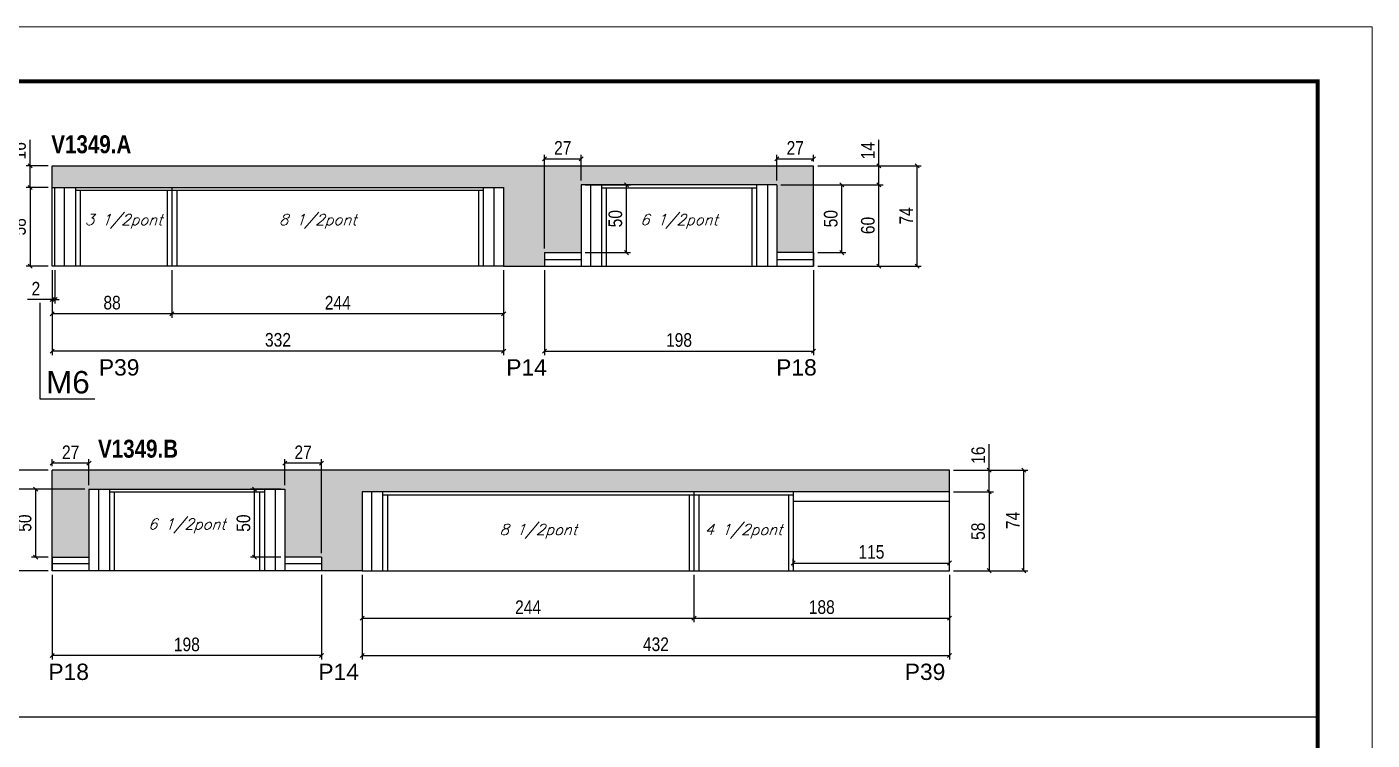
# Model space of a CAD drawing. Extents: x 3309 to 10384, y -2522 to 14608.
# Drawn here: x 5390 to 6379, y 3746 to 4271 of the extents above; entities that cross this region are included whole.
import ezdxf

# ---------------------------------------------------------------- set-up
doc = ezdxf.new("R2010")
doc.units = 0
doc.linetypes.add('DASHED', pattern=[0.75, 0.5, -0.25])
for name, color, linetype in [('5', 5, 'Continuous'), ('COTA', 241, 'Continuous'), ('NOMENCLATURA', 7, 'Continuous'), ('Painéis', 200, 'Continuous'), ('SARR_2.2x10', 60, 'Continuous'), ('SARR_2.2x7', 40, 'Continuous'), ('SARR_3.5x7', 81, 'Continuous'), ('texto', 7, 'Continuous')]:
    doc.layers.add(name, color=color, linetype=linetype)
doc.layers.add('Folhas', color=255, linetype='Continuous', lineweight=9)
doc.layers.add('SARRAFO DE PRESSAO', color=251, linetype='DASHED', lineweight=9)
doc.styles.add('COTA TECNICA', font='techl___.ttf', dxfattribs={"height": 10})
doc.styles.add('Romans', font='romans.shx')
doc.styles.get("Standard").update_dxf_attribs({"font": 'arial.ttf'})
doc.styles.add('TECNICA', font='techb___.ttf', dxfattribs={"height": 10})
doc.dimstyles.new('PAINEL', dxfattribs={"dimtxt": 10, "dimasz": 3, "dimexe": 3, "dimexo": 3, "dimgap": 3, "dimtad": 1, "dimdec": 1, "dimzin": 12, "dimdsep": 46, "dimtxsty": 'COTA TECNICA', "dimblk1": 'OBLIQUE', "dimblk2": 'OBLIQUE', "dimsah": 1, "dimcen": 0.9, "dimclrd": 4, "dimclre": 4, "dimclrt": 240, "dimadec": 1, "dimazin": 3, "dimtfac": 1, "dimtdec": 1, "dimtmove": 0, "dimatfit": 3, "dimfxl": 1, "dimtolj": 1, "dimtzin": 12, "dimarcsym": 0})

# ---------------------------------------------------------------- blocks, each defined once
blk = doc.blocks.new('9999999999')
at = {"layer": 'Folhas'}
blk.add_lwpolyline([(98138.98, 34190.21), (99623.98, 34190.21), (99623.98, 35240.21), (98138.98, 35240.21)], close=True, dxfattribs=at)
at = {"layer": 'Folhas', "color": 30, "const_width": 3}
blk.add_lwpolyline([(98213.98, 34230.21), (99583.98, 34230.21), (99583.98, 35200.21), (98213.98, 35200.21)], close=True, dxfattribs=at)
blk = doc.blocks.new('_Oblique')
at = {"color": 0, "linetype": 'ByBlock', "lineweight": -2}
blk.add_line((-0.5, -0.5), (0.5, 0.5), dxfattribs=at)
blk = doc.blocks.new('*D1191')
at = {"layer": 'COTA', "color": 4, "lineweight": -2, "transparency": 16777216}
for p, q in [((5408.58, 4091.5), (5408.58, 4029.06)), ((5740.58, 4091.5), (5740.58, 4029.06)), ((5740.58, 4032.06), (5408.58, 4032.06))]:
    blk.add_line(p, q, dxfattribs=at)
at = {"layer": 'Defpoints', "color": 0, "transparency": 16777216}
for p in [(5408.58, 4094.5), (5740.58, 4094.5), (5408.58, 4032.06)]:
    blk.add_point(p, dxfattribs=at)
at = {"layer": 'COTA', "color": 4, "lineweight": -2, "transparency": 16777216, "xscale": 3, "yscale": 3, "zscale": 3, "rotation": 180}
blk.add_blockref('_Oblique', (5408.58, 4032.06), dxfattribs=at)
at = {"layer": 'COTA', "color": 4, "lineweight": -2, "transparency": 16777216, "xscale": 3, "yscale": 3, "zscale": 3}
blk.add_blockref('_Oblique', (5740.58, 4032.06), dxfattribs=at)
at = {"layer": 'COTA', "color": 240, "transparency": 16777216, "insert": (5574.58, 4040.28), "char_height": 10, "attachment_point": 5, "style": 'COTA TECNICA'}
blk.add_mtext('\\A1;332', dxfattribs=at)
blk = doc.blocks.new('*D1192')
at = {"layer": 'COTA', "color": 4, "lineweight": -2, "transparency": 16777216}
for p, q in [((5408.58, 4091.5), (5408.58, 4066.99)), ((5410.58, 4091.5), (5410.58, 4066.99)), ((5408.58, 4069.99), (5390.47, 4069.99)), ((5410.58, 4069.99), (5408.58, 4069.99)), ((5410.58, 4069.99), (5413.58, 4069.99))]:
    blk.add_line(p, q, dxfattribs=at)
at = {"layer": 'Defpoints', "color": 0, "transparency": 16777216}
for p in [(5408.58, 4094.5), (5410.58, 4094.5), (5408.58, 4069.99)]:
    blk.add_point(p, dxfattribs=at)
at = {"layer": 'COTA', "color": 4, "lineweight": -2, "transparency": 16777216, "xscale": 3, "yscale": 3, "zscale": 3}
blk.add_blockref('_Oblique', (5408.58, 4069.99), dxfattribs=at)
at = {"layer": 'COTA', "color": 4, "lineweight": -2, "transparency": 16777216, "xscale": 3, "yscale": 3, "zscale": 3, "rotation": 180}
blk.add_blockref('_Oblique', (5410.58, 4069.99), dxfattribs=at)
at = {"layer": 'COTA', "color": 240, "transparency": 16777216, "insert": (5396.53, 4077.99), "char_height": 10, "attachment_point": 5, "style": 'COTA TECNICA'}
blk.add_mtext('\\A1;2', dxfattribs=at)
blk = doc.blocks.new('*D1193')
at = {"layer": 'COTA', "color": 4, "lineweight": -2, "transparency": 16777216}
for p, q in [((5496.58, 4091.5), (5496.58, 4056.54)), ((5740.58, 4091.5), (5740.58, 4056.54)), ((5740.58, 4059.54), (5496.58, 4059.54))]:
    blk.add_line(p, q, dxfattribs=at)
at = {"layer": 'Defpoints', "color": 0, "transparency": 16777216}
for p in [(5496.58, 4094.5), (5740.58, 4094.5), (5496.58, 4059.54)]:
    blk.add_point(p, dxfattribs=at)
at = {"layer": 'COTA', "color": 4, "lineweight": -2, "transparency": 16777216, "xscale": 3, "yscale": 3, "zscale": 3, "rotation": 180}
blk.add_blockref('_Oblique', (5496.58, 4059.54), dxfattribs=at)
at = {"layer": 'COTA', "color": 4, "lineweight": -2, "transparency": 16777216, "xscale": 3, "yscale": 3, "zscale": 3}
blk.add_blockref('_Oblique', (5740.58, 4059.54), dxfattribs=at)
at = {"layer": 'COTA', "color": 240, "transparency": 16777216, "insert": (5618.58, 4067.61), "char_height": 10, "attachment_point": 5, "style": 'COTA TECNICA'}
blk.add_mtext('\\A1;244', dxfattribs=at)
blk = doc.blocks.new('*D1194')
at = {"layer": 'COTA', "color": 4, "lineweight": -2, "transparency": 16777216}
for p, q in [((5408.58, 4091.5), (5408.58, 4056.54)), ((5496.58, 4091.5), (5496.58, 4056.54)), ((5496.58, 4059.54), (5408.58, 4059.54))]:
    blk.add_line(p, q, dxfattribs=at)
at = {"layer": 'Defpoints', "color": 0, "transparency": 16777216}
for p in [(5408.58, 4094.5), (5496.58, 4094.5), (5408.58, 4059.54)]:
    blk.add_point(p, dxfattribs=at)
at = {"layer": 'COTA', "color": 4, "lineweight": -2, "transparency": 16777216, "xscale": 3, "yscale": 3, "zscale": 3, "rotation": 180}
blk.add_blockref('_Oblique', (5408.58, 4059.54), dxfattribs=at)
at = {"layer": 'COTA', "color": 4, "lineweight": -2, "transparency": 16777216, "xscale": 3, "yscale": 3, "zscale": 3}
blk.add_blockref('_Oblique', (5496.58, 4059.54), dxfattribs=at)
at = {"layer": 'COTA', "color": 240, "transparency": 16777216, "insert": (5452.58, 4067.64), "char_height": 10, "attachment_point": 5, "style": 'COTA TECNICA'}
blk.add_mtext('\\A1;88', dxfattribs=at)
blk = doc.blocks.new('*D1195')
at = {"layer": 'COTA', "color": 4, "lineweight": -2, "transparency": 16777216}
for p, q in [((5770.58, 4091.5), (5770.58, 4029.06)), ((5968.58, 4091.5), (5968.58, 4029.06)), ((5770.58, 4032.06), (5968.58, 4032.06))]:
    blk.add_line(p, q, dxfattribs=at)
at = {"layer": 'Defpoints', "color": 0, "transparency": 16777216}
for p in [(5770.58, 4094.5), (5968.58, 4094.5), (5968.58, 4032.06)]:
    blk.add_point(p, dxfattribs=at)
at = {"layer": 'COTA', "color": 4, "lineweight": -2, "transparency": 16777216, "xscale": 3, "yscale": 3, "zscale": 3, "rotation": 180}
blk.add_blockref('_Oblique', (5770.58, 4032.06), dxfattribs=at)
at = {"layer": 'COTA', "color": 4, "lineweight": -2, "transparency": 16777216, "xscale": 3, "yscale": 3, "zscale": 3}
blk.add_blockref('_Oblique', (5968.58, 4032.06), dxfattribs=at)
at = {"layer": 'COTA', "color": 240, "transparency": 16777216, "insert": (5869.58, 4040.16), "char_height": 10, "attachment_point": 5, "style": 'COTA TECNICA'}
blk.add_mtext('\\A1;198', dxfattribs=at)
blk = doc.blocks.new('*D1196')
at = {"layer": 'COTA', "color": 4, "lineweight": -2, "transparency": 16777216}
for p, q in [((5405.58, 4152.5), (5389.26, 4152.5)), ((5392.26, 4152.5), (5392.26, 4094.5)), ((5405.58, 4094.5), (5389.26, 4094.5))]:
    blk.add_line(p, q, dxfattribs=at)
at = {"layer": 'Defpoints', "color": 0, "transparency": 16777216}
for p in [(5408.58, 4152.5, 0), (5392.26, 4094.5), (5408.58, 4094.5, 0)]:
    blk.add_point(p, dxfattribs=at)
at = {"layer": 'COTA', "color": 4, "lineweight": -2, "transparency": 16777216, "xscale": 3, "yscale": 3, "zscale": 3}
for p, rotation in [((5392.26, 4152.5), 90), ((5392.26, 4094.5), 270)]:
    blk.add_blockref('_Oblique', p, dxfattribs=dict(at, rotation=rotation))
at = {"layer": 'COTA', "color": 240, "transparency": 16777216, "insert": (5384.13, 4123.5), "char_height": 10, "attachment_point": 5, "rotation": 90, "style": 'COTA TECNICA'}
blk.add_mtext('\\A1;58', dxfattribs=at)
blk = doc.blocks.new('*D1197')
at = {"layer": 'COTA', "color": 4, "lineweight": -2, "transparency": 16777216}
for p, q in [((5392.26, 4168.5), (5392.26, 4187.51)), ((5405.58, 4168.5), (5389.26, 4168.5)), ((5392.26, 4152.5), (5392.26, 4168.5)), ((5405.58, 4152.5), (5389.26, 4152.5))]:
    blk.add_line(p, q, dxfattribs=at)
at = {"layer": 'Defpoints', "color": 0, "transparency": 16777216}
for p in [(5392.26, 4168.5), (5408.58, 4168.5, 0), (5408.58, 4152.5, 0)]:
    blk.add_point(p, dxfattribs=at)
at = {"layer": 'COTA', "color": 4, "lineweight": -2, "transparency": 16777216, "xscale": 3, "yscale": 3, "zscale": 3}
for p, rotation in [((5392.26, 4168.5), 90), ((5392.26, 4152.5), 270)]:
    blk.add_blockref('_Oblique', p, dxfattribs=dict(at, rotation=rotation))
at = {"layer": 'COTA', "color": 240, "transparency": 16777216, "insert": (5384.16, 4179.5), "char_height": 10, "attachment_point": 5, "rotation": 90, "style": 'COTA TECNICA'}
blk.add_mtext('\\A1;16', dxfattribs=at)
blk = doc.blocks.new('*D1198')
at = {"layer": 'COTA', "color": 4, "lineweight": -2, "transparency": 16777216}
for p, q in [((5770.58, 4107.5), (5770.58, 4176.56)), ((5797.58, 4157.5), (5797.58, 4176.56)), ((5770.58, 4173.56), (5797.58, 4173.56))]:
    blk.add_line(p, q, dxfattribs=at)
at = {"layer": 'Defpoints', "color": 0, "transparency": 16777216}
for p in [(5797.58, 4173.56), (5797.58, 4154.5, 0), (5770.58, 4104.5, 0)]:
    blk.add_point(p, dxfattribs=at)
at = {"layer": 'COTA', "color": 4, "lineweight": -2, "transparency": 16777216, "xscale": 3, "yscale": 3, "zscale": 3, "rotation": 180}
blk.add_blockref('_Oblique', (5770.58, 4173.56), dxfattribs=at)
at = {"layer": 'COTA', "color": 4, "lineweight": -2, "transparency": 16777216, "xscale": 3, "yscale": 3, "zscale": 3}
blk.add_blockref('_Oblique', (5797.58, 4173.56), dxfattribs=at)
at = {"layer": 'COTA', "color": 240, "transparency": 16777216, "insert": (5784.08, 4181.64), "char_height": 10, "attachment_point": 5, "style": 'COTA TECNICA'}
blk.add_mtext('\\A1;27', dxfattribs=at)
blk = doc.blocks.new('*D1199')
at = {"layer": 'COTA', "color": 4, "lineweight": -2, "transparency": 16777216}
for p, q in [((5941.58, 4157.5), (5941.58, 4176.56)), ((5968.58, 4171.5), (5968.58, 4176.56)), ((5941.58, 4173.56), (5968.58, 4173.56))]:
    blk.add_line(p, q, dxfattribs=at)
at = {"layer": 'Defpoints', "color": 0, "transparency": 16777216}
for p in [(5968.58, 4173.56), (5968.58, 4168.5, 0), (5941.58, 4154.5, 0)]:
    blk.add_point(p, dxfattribs=at)
at = {"layer": 'COTA', "color": 4, "lineweight": -2, "transparency": 16777216, "xscale": 3, "yscale": 3, "zscale": 3, "rotation": 180}
blk.add_blockref('_Oblique', (5941.58, 4173.56), dxfattribs=at)
at = {"layer": 'COTA', "color": 4, "lineweight": -2, "transparency": 16777216, "xscale": 3, "yscale": 3, "zscale": 3}
blk.add_blockref('_Oblique', (5968.58, 4173.56), dxfattribs=at)
at = {"layer": 'COTA', "color": 240, "transparency": 16777216, "insert": (5955.08, 4181.64), "char_height": 10, "attachment_point": 5, "style": 'COTA TECNICA'}
blk.add_mtext('\\A1;27', dxfattribs=at)
blk = doc.blocks.new('*D1200')
at = {"layer": 'COTA', "color": 4, "lineweight": -2, "transparency": 16777216}
for p, q in [((5800.58, 4154.5), (5833.89, 4154.5)), ((5830.89, 4104.5), (5830.89, 4154.5)), ((5800.58, 4104.5), (5833.89, 4104.5))]:
    blk.add_line(p, q, dxfattribs=at)
at = {"layer": 'Defpoints', "color": 0, "transparency": 16777216}
for p in [(5797.58, 4154.5, 0), (5830.89, 4154.5), (5797.58, 4104.5, 0)]:
    blk.add_point(p, dxfattribs=at)
at = {"layer": 'COTA', "color": 4, "lineweight": -2, "transparency": 16777216, "xscale": 3, "yscale": 3, "zscale": 3}
for p, rotation in [((5830.89, 4154.5), 90), ((5830.89, 4104.5), 270)]:
    blk.add_blockref('_Oblique', p, dxfattribs=dict(at, rotation=rotation))
at = {"layer": 'COTA', "color": 240, "transparency": 16777216, "insert": (5822.78, 4129.5), "char_height": 10, "attachment_point": 5, "rotation": 90, "style": 'COTA TECNICA'}
blk.add_mtext('\\A1;50', dxfattribs=at)
blk = doc.blocks.new('*D1201')
at = {"layer": 'COTA', "color": 4, "lineweight": -2, "transparency": 16777216}
for p, q in [((5944.58, 4154.5), (5992.34, 4154.5)), ((5989.34, 4104.5), (5989.34, 4154.5)), ((5971.58, 4104.5), (5992.34, 4104.5))]:
    blk.add_line(p, q, dxfattribs=at)
at = {"layer": 'Defpoints', "color": 0, "transparency": 16777216}
for p in [(5941.58, 4154.5, 0), (5989.34, 4154.5), (5968.58, 4104.5, 0)]:
    blk.add_point(p, dxfattribs=at)
at = {"layer": 'COTA', "color": 4, "lineweight": -2, "transparency": 16777216, "xscale": 3, "yscale": 3, "zscale": 3}
for p, rotation in [((5989.34, 4154.5), 90), ((5989.34, 4104.5), 270)]:
    blk.add_blockref('_Oblique', p, dxfattribs=dict(at, rotation=rotation))
at = {"layer": 'COTA', "color": 240, "transparency": 16777216, "insert": (5981.23, 4129.5), "char_height": 10, "attachment_point": 5, "rotation": 90, "style": 'COTA TECNICA'}
blk.add_mtext('\\A1;50', dxfattribs=at)
blk = doc.blocks.new('*D1202')
at = {"layer": 'COTA', "color": 4, "lineweight": -2, "transparency": 16777216}
for p, q in [((5944.58, 4154.5), (6019.62, 4154.5)), ((6016.62, 4094.5), (6016.62, 4154.5)), ((5971.58, 4094.5), (6019.62, 4094.5))]:
    blk.add_line(p, q, dxfattribs=at)
at = {"layer": 'Defpoints', "color": 0, "transparency": 16777216}
for p in [(5941.58, 4154.5, 0), (6016.62, 4154.5), (5968.58, 4094.5, 0)]:
    blk.add_point(p, dxfattribs=at)
at = {"layer": 'COTA', "color": 4, "lineweight": -2, "transparency": 16777216, "xscale": 3, "yscale": 3, "zscale": 3}
for p, rotation in [((6016.62, 4154.5), 90), ((6016.62, 4094.5), 270)]:
    blk.add_blockref('_Oblique', p, dxfattribs=dict(at, rotation=rotation))
at = {"layer": 'COTA', "color": 240, "transparency": 16777216, "insert": (6008.52, 4124.5), "char_height": 10, "attachment_point": 5, "rotation": 90, "style": 'COTA TECNICA'}
blk.add_mtext('\\A1;60', dxfattribs=at)
blk = doc.blocks.new('*D1203')
at = {"layer": 'COTA', "color": 4, "lineweight": -2, "transparency": 16777216}
for p, q in [((6016.62, 4168.5), (6016.62, 4187.61)), ((5971.58, 4168.5), (6019.62, 4168.5)), ((6016.62, 4154.5), (6016.62, 4168.5)), ((5944.58, 4154.5), (6019.62, 4154.5))]:
    blk.add_line(p, q, dxfattribs=at)
at = {"layer": 'Defpoints', "color": 0, "transparency": 16777216}
for p in [(5968.58, 4168.5, 0), (6016.62, 4168.5), (5941.58, 4154.5, 0)]:
    blk.add_point(p, dxfattribs=at)
at = {"layer": 'COTA', "color": 4, "lineweight": -2, "transparency": 16777216, "xscale": 3, "yscale": 3, "zscale": 3}
for p, rotation in [((6016.62, 4168.5), 90), ((6016.62, 4154.5), 270)]:
    blk.add_blockref('_Oblique', p, dxfattribs=dict(at, rotation=rotation))
at = {"layer": 'COTA', "color": 240, "transparency": 16777216, "insert": (6008.55, 4179.55), "char_height": 10, "attachment_point": 5, "rotation": 90, "style": 'COTA TECNICA'}
blk.add_mtext('\\A1;14', dxfattribs=at)
blk = doc.blocks.new('*D1204')
at = {"layer": 'COTA', "color": 4, "lineweight": -2, "transparency": 16777216}
for p, q in [((5971.58, 4168.5), (6047.72, 4168.5)), ((6044.72, 4094.5), (6044.72, 4168.5)), ((5971.58, 4094.5), (6047.72, 4094.5))]:
    blk.add_line(p, q, dxfattribs=at)
at = {"layer": 'Defpoints', "color": 0, "transparency": 16777216}
for p in [(5968.58, 4168.5, 0), (6044.72, 4168.5), (5968.58, 4094.5, 0)]:
    blk.add_point(p, dxfattribs=at)
at = {"layer": 'COTA', "color": 4, "lineweight": -2, "transparency": 16777216, "xscale": 3, "yscale": 3, "zscale": 3}
for p, rotation in [((6044.72, 4168.5), 90), ((6044.72, 4094.5), 270)]:
    blk.add_blockref('_Oblique', p, dxfattribs=dict(at, rotation=rotation))
at = {"layer": 'COTA', "color": 240, "transparency": 16777216, "insert": (6036.65, 4131.5), "char_height": 10, "attachment_point": 5, "rotation": 90, "style": 'COTA TECNICA'}
blk.add_mtext('\\A1;74', dxfattribs=at)
blk = doc.blocks.new('*D1207')
at = {"layer": 'COTA', "color": 4, "lineweight": -2, "transparency": 16777216}
for p, q in [((5636.58, 3867.4), (5636.58, 3804.97)), ((6068.58, 3867.4), (6068.58, 3804.97)), ((5636.58, 3807.97), (6068.58, 3807.97))]:
    blk.add_line(p, q, dxfattribs=at)
at = {"layer": 'Defpoints', "color": 0, "transparency": 16777216}
for p in [(5636.58, 3870.4), (6068.58, 3870.4), (6068.58, 3807.97)]:
    blk.add_point(p, dxfattribs=at)
at = {"layer": 'COTA', "color": 4, "lineweight": -2, "transparency": 16777216, "xscale": 3, "yscale": 3, "zscale": 3, "rotation": 180}
blk.add_blockref('_Oblique', (5636.58, 3807.97), dxfattribs=at)
at = {"layer": 'COTA', "color": 4, "lineweight": -2, "transparency": 16777216, "xscale": 3, "yscale": 3, "zscale": 3}
blk.add_blockref('_Oblique', (6068.58, 3807.97), dxfattribs=at)
at = {"layer": 'COTA', "color": 240, "transparency": 16777216, "insert": (5852.58, 3816.19), "char_height": 10, "attachment_point": 5, "style": 'COTA TECNICA'}
blk.add_mtext('\\A1;432', dxfattribs=at)
blk = doc.blocks.new('*D1208')
at = {"layer": 'COTA', "color": 4, "lineweight": -2, "transparency": 16777216}
for p, q in [((5636.58, 3867.4), (5636.58, 3832.45)), ((5880.58, 3867.4), (5880.58, 3832.45)), ((5636.58, 3835.45), (5880.58, 3835.45))]:
    blk.add_line(p, q, dxfattribs=at)
at = {"layer": 'Defpoints', "color": 0, "transparency": 16777216}
for p in [(5636.58, 3870.4), (5880.58, 3870.4), (5880.58, 3835.45)]:
    blk.add_point(p, dxfattribs=at)
at = {"layer": 'COTA', "color": 4, "lineweight": -2, "transparency": 16777216, "xscale": 3, "yscale": 3, "zscale": 3, "rotation": 180}
blk.add_blockref('_Oblique', (5636.58, 3835.45), dxfattribs=at)
at = {"layer": 'COTA', "color": 4, "lineweight": -2, "transparency": 16777216, "xscale": 3, "yscale": 3, "zscale": 3}
blk.add_blockref('_Oblique', (5880.58, 3835.45), dxfattribs=at)
at = {"layer": 'COTA', "color": 240, "transparency": 16777216, "insert": (5758.58, 3843.52), "char_height": 10, "attachment_point": 5, "style": 'COTA TECNICA'}
blk.add_mtext('\\A1;244', dxfattribs=at)
blk = doc.blocks.new('*D1209')
at = {"layer": 'COTA', "color": 4, "lineweight": -2, "transparency": 16777216}
for p, q in [((5880.58, 3867.4), (5880.58, 3832.45)), ((6068.58, 3867.4), (6068.58, 3832.45)), ((5880.58, 3835.45), (6068.58, 3835.45))]:
    blk.add_line(p, q, dxfattribs=at)
at = {"layer": 'Defpoints', "color": 0, "transparency": 16777216}
for p in [(5880.58, 3870.4), (6068.58, 3870.4), (6068.58, 3835.45)]:
    blk.add_point(p, dxfattribs=at)
at = {"layer": 'COTA', "color": 4, "lineweight": -2, "transparency": 16777216, "xscale": 3, "yscale": 3, "zscale": 3, "rotation": 180}
blk.add_blockref('_Oblique', (5880.58, 3835.45), dxfattribs=at)
at = {"layer": 'COTA', "color": 4, "lineweight": -2, "transparency": 16777216, "xscale": 3, "yscale": 3, "zscale": 3}
blk.add_blockref('_Oblique', (6068.58, 3835.45), dxfattribs=at)
at = {"layer": 'COTA', "color": 240, "transparency": 16777216, "insert": (5974.58, 3843.54), "char_height": 10, "attachment_point": 5, "style": 'COTA TECNICA'}
blk.add_mtext('\\A1;188', dxfattribs=at)
blk = doc.blocks.new('*D1210')
at = {"layer": 'COTA', "color": 4, "lineweight": -2, "transparency": 16777216}
for p, q in [((5408.58, 3867.4), (5408.58, 3804.97)), ((5606.58, 3867.4), (5606.58, 3804.97)), ((5606.58, 3807.97), (5408.58, 3807.97))]:
    blk.add_line(p, q, dxfattribs=at)
at = {"layer": 'Defpoints', "color": 0, "transparency": 16777216}
for p in [(5408.58, 3870.4), (5606.58, 3870.4), (5408.58, 3807.97)]:
    blk.add_point(p, dxfattribs=at)
at = {"layer": 'COTA', "color": 4, "lineweight": -2, "transparency": 16777216, "xscale": 3, "yscale": 3, "zscale": 3, "rotation": 180}
blk.add_blockref('_Oblique', (5408.58, 3807.97), dxfattribs=at)
at = {"layer": 'COTA', "color": 4, "lineweight": -2, "transparency": 16777216, "xscale": 3, "yscale": 3, "zscale": 3}
blk.add_blockref('_Oblique', (5606.58, 3807.97), dxfattribs=at)
at = {"layer": 'COTA', "color": 240, "transparency": 16777216, "insert": (5507.58, 3816.07), "char_height": 10, "attachment_point": 5, "style": 'COTA TECNICA'}
blk.add_mtext('\\A1;198', dxfattribs=at)
blk = doc.blocks.new('*D1205')
at = {"layer": 'COTA', "color": 4, "lineweight": -2, "transparency": 16777216}
for p, q in [((6071.58, 3928.4), (6100.8, 3928.4)), ((6097.8, 3928.4), (6097.8, 3870.4)), ((6071.58, 3870.4), (6100.8, 3870.4))]:
    blk.add_line(p, q, dxfattribs=at)
at = {"layer": 'Defpoints', "color": 0, "transparency": 16777216}
for p in [(6068.58, 3928.4, 0), (6068.58, 3870.4, 0), (6097.8, 3870.4)]:
    blk.add_point(p, dxfattribs=at)
at = {"layer": 'COTA', "color": 4, "lineweight": -2, "transparency": 16777216, "xscale": 3, "yscale": 3, "zscale": 3}
for p, rotation in [((6097.8, 3928.4), 90), ((6097.8, 3870.4), 270)]:
    blk.add_blockref('_Oblique', p, dxfattribs=dict(at, rotation=rotation))
at = {"layer": 'COTA', "color": 240, "transparency": 16777216, "insert": (6089.67, 3899.4), "char_height": 10, "attachment_point": 5, "rotation": 90, "style": 'COTA TECNICA'}
blk.add_mtext('\\A1;58', dxfattribs=at)
blk = doc.blocks.new('*D1212')
at = {"layer": 'COTA', "color": 4, "lineweight": -2, "transparency": 16777216}
for p, q in [((6097.8, 3944.4), (6097.8, 3963.42)), ((6071.58, 3944.4), (6100.8, 3944.4)), ((6097.8, 3928.4), (6097.8, 3944.4)), ((6071.58, 3928.4), (6100.8, 3928.4))]:
    blk.add_line(p, q, dxfattribs=at)
at = {"layer": 'Defpoints', "color": 0, "transparency": 16777216}
for p in [(6068.58, 3944.4, 0), (6097.8, 3944.4), (6068.58, 3928.4, 0)]:
    blk.add_point(p, dxfattribs=at)
at = {"layer": 'COTA', "color": 4, "lineweight": -2, "transparency": 16777216, "xscale": 3, "yscale": 3, "zscale": 3}
for p, rotation in [((6097.8, 3944.4), 90), ((6097.8, 3928.4), 270)]:
    blk.add_blockref('_Oblique', p, dxfattribs=dict(at, rotation=rotation))
at = {"layer": 'COTA', "color": 240, "transparency": 16777216, "insert": (6089.7, 3955.41), "char_height": 10, "attachment_point": 5, "rotation": 90, "style": 'COTA TECNICA'}
blk.add_mtext('\\A1;16', dxfattribs=at)
blk = doc.blocks.new('*D1213')
at = {"layer": 'COTA', "color": 4, "lineweight": -2, "transparency": 16777216}
for p, q in [((5579.58, 3933.4), (5579.58, 3952.47)), ((5606.58, 3949.47), (5579.58, 3949.47)), ((5606.58, 3883.4), (5606.58, 3952.47))]:
    blk.add_line(p, q, dxfattribs=at)
at = {"layer": 'Defpoints', "color": 0, "transparency": 16777216}
for p in [(5579.58, 3949.47), (5579.58, 3930.4, 0), (5606.58, 3880.4, 0)]:
    blk.add_point(p, dxfattribs=at)
at = {"layer": 'COTA', "color": 4, "lineweight": -2, "transparency": 16777216, "xscale": 3, "yscale": 3, "zscale": 3, "rotation": 180}
blk.add_blockref('_Oblique', (5579.58, 3949.47), dxfattribs=at)
at = {"layer": 'COTA', "color": 4, "lineweight": -2, "transparency": 16777216, "xscale": 3, "yscale": 3, "zscale": 3}
blk.add_blockref('_Oblique', (5606.58, 3949.47), dxfattribs=at)
at = {"layer": 'COTA', "color": 240, "transparency": 16777216, "insert": (5593.08, 3957.54), "char_height": 10, "attachment_point": 5, "style": 'COTA TECNICA'}
blk.add_mtext('\\A1;27', dxfattribs=at)
blk = doc.blocks.new('*D1211')
at = {"layer": 'COTA', "color": 4, "lineweight": -2, "transparency": 16777216}
for p, q in [((5408.58, 3947.4), (5408.58, 3952.47)), ((5435.58, 3949.47), (5408.58, 3949.47)), ((5435.58, 3933.4), (5435.58, 3952.47))]:
    blk.add_line(p, q, dxfattribs=at)
at = {"layer": 'Defpoints', "color": 0, "transparency": 16777216}
for p in [(5408.58, 3949.47), (5408.58, 3944.4, 0), (5435.58, 3930.4, 0)]:
    blk.add_point(p, dxfattribs=at)
at = {"layer": 'COTA', "color": 4, "lineweight": -2, "transparency": 16777216, "xscale": 3, "yscale": 3, "zscale": 3, "rotation": 180}
blk.add_blockref('_Oblique', (5408.58, 3949.47), dxfattribs=at)
at = {"layer": 'COTA', "color": 4, "lineweight": -2, "transparency": 16777216, "xscale": 3, "yscale": 3, "zscale": 3}
blk.add_blockref('_Oblique', (5435.58, 3949.47), dxfattribs=at)
at = {"layer": 'COTA', "color": 240, "transparency": 16777216, "insert": (5422.08, 3957.54), "char_height": 10, "attachment_point": 5, "style": 'COTA TECNICA'}
blk.add_mtext('\\A1;27', dxfattribs=at)
blk = doc.blocks.new('*D1214')
at = {"layer": 'COTA', "color": 4, "lineweight": -2, "transparency": 16777216}
for p, q in [((5576.58, 3930.4), (5554.34, 3930.4)), ((5557.34, 3880.4), (5557.34, 3930.4)), ((5576.58, 3880.4), (5554.34, 3880.4))]:
    blk.add_line(p, q, dxfattribs=at)
at = {"layer": 'Defpoints', "color": 0, "transparency": 16777216}
for p in [(5557.34, 3930.4), (5579.58, 3930.4, 0), (5579.58, 3880.4, 0)]:
    blk.add_point(p, dxfattribs=at)
at = {"layer": 'COTA', "color": 4, "lineweight": -2, "transparency": 16777216, "xscale": 3, "yscale": 3, "zscale": 3}
for p, rotation in [((5557.34, 3930.4), 90), ((5557.34, 3880.4), 270)]:
    blk.add_blockref('_Oblique', p, dxfattribs=dict(at, rotation=rotation))
at = {"layer": 'COTA', "color": 240, "transparency": 16777216, "insert": (5549.23, 3905.4), "char_height": 10, "attachment_point": 5, "rotation": 90, "style": 'COTA TECNICA'}
blk.add_mtext('\\A1;50', dxfattribs=at)
blk = doc.blocks.new('*D1215')
at = {"layer": 'COTA', "color": 4, "lineweight": -2, "transparency": 16777216}
for p, q in [((5432.58, 3930.4), (5393.37, 3930.4)), ((5396.37, 3880.4), (5396.37, 3930.4)), ((5405.58, 3880.4), (5393.37, 3880.4))]:
    blk.add_line(p, q, dxfattribs=at)
at = {"layer": 'Defpoints', "color": 0, "transparency": 16777216}
for p in [(5396.37, 3930.4), (5435.58, 3930.4, 0), (5408.58, 3880.4, 0)]:
    blk.add_point(p, dxfattribs=at)
at = {"layer": 'COTA', "color": 4, "lineweight": -2, "transparency": 16777216, "xscale": 3, "yscale": 3, "zscale": 3}
for p, rotation in [((5396.37, 3930.4), 90), ((5396.37, 3880.4), 270)]:
    blk.add_blockref('_Oblique', p, dxfattribs=dict(at, rotation=rotation))
at = {"layer": 'COTA', "color": 240, "transparency": 16777216, "insert": (5388.26, 3905.4), "char_height": 10, "attachment_point": 5, "rotation": 90, "style": 'COTA TECNICA'}
blk.add_mtext('\\A1;50', dxfattribs=at)
blk = doc.blocks.new('*D1216')
at = {"layer": 'COTA', "color": 4, "lineweight": -2, "transparency": 16777216}
for p, q in [((5432.58, 3930.4), (5370.54, 3930.4)), ((5373.54, 3870.4), (5373.54, 3930.4)), ((5405.58, 3870.4), (5370.54, 3870.4))]:
    blk.add_line(p, q, dxfattribs=at)
at = {"layer": 'Defpoints', "color": 0, "transparency": 16777216}
for p in [(5373.54, 3930.4), (5435.58, 3930.4, 0), (5408.58, 3870.4, 0)]:
    blk.add_point(p, dxfattribs=at)
at = {"layer": 'COTA', "color": 4, "lineweight": -2, "transparency": 16777216, "xscale": 3, "yscale": 3, "zscale": 3}
for p, rotation in [((5373.54, 3930.4), 90), ((5373.54, 3870.4), 270)]:
    blk.add_blockref('_Oblique', p, dxfattribs=dict(at, rotation=rotation))
at = {"layer": 'COTA', "color": 240, "transparency": 16777216, "insert": (5365.44, 3900.4), "char_height": 10, "attachment_point": 5, "rotation": 90, "style": 'COTA TECNICA'}
blk.add_mtext('\\A1;60', dxfattribs=at)
blk = doc.blocks.new('*D1217')
at = {"layer": 'COTA', "color": 4, "lineweight": -2, "transparency": 16777216}
for p, q in [((5373.54, 3944.4), (5373.54, 3963.52)), ((5405.58, 3944.4), (5370.54, 3944.4)), ((5373.54, 3930.4), (5373.54, 3944.4)), ((5432.58, 3930.4), (5370.54, 3930.4))]:
    blk.add_line(p, q, dxfattribs=at)
at = {"layer": 'Defpoints', "color": 0, "transparency": 16777216}
for p in [(5373.54, 3944.4), (5408.58, 3944.4, 0), (5435.58, 3930.4, 0)]:
    blk.add_point(p, dxfattribs=at)
at = {"layer": 'COTA', "color": 4, "lineweight": -2, "transparency": 16777216, "xscale": 3, "yscale": 3, "zscale": 3}
for p, rotation in [((5373.54, 3944.4), 90), ((5373.54, 3930.4), 270)]:
    blk.add_blockref('_Oblique', p, dxfattribs=dict(at, rotation=rotation))
at = {"layer": 'COTA', "color": 240, "transparency": 16777216, "insert": (5365.47, 3955.46), "char_height": 10, "attachment_point": 5, "rotation": 90, "style": 'COTA TECNICA'}
blk.add_mtext('\\A1;14', dxfattribs=at)
blk = doc.blocks.new('*D1206')
at = {"layer": 'COTA', "color": 4, "lineweight": -2, "transparency": 16777216}
for p, q in [((5405.58, 3944.4), (5342.44, 3944.4)), ((5345.44, 3870.4), (5345.44, 3944.4)), ((5405.58, 3870.4), (5342.44, 3870.4))]:
    blk.add_line(p, q, dxfattribs=at)
at = {"layer": 'Defpoints', "color": 0, "transparency": 16777216}
for p in [(5345.44, 3944.4), (5408.58, 3944.4, 0), (5408.58, 3870.4, 0)]:
    blk.add_point(p, dxfattribs=at)
at = {"layer": 'COTA', "color": 4, "lineweight": -2, "transparency": 16777216, "xscale": 3, "yscale": 3, "zscale": 3}
for p, rotation in [((5345.44, 3944.4), 90), ((5345.44, 3870.4), 270)]:
    blk.add_blockref('_Oblique', p, dxfattribs=dict(at, rotation=rotation))
at = {"layer": 'COTA', "color": 240, "transparency": 16777216, "insert": (5337.37, 3907.4), "char_height": 10, "attachment_point": 5, "rotation": 90, "style": 'COTA TECNICA'}
blk.add_mtext('\\A1;74', dxfattribs=at)
blk = doc.blocks.new('*D1218')
at = {"layer": 'COTA', "color": 4, "lineweight": -2, "transparency": 16777216}
for p, q in [((6071.58, 3944.4), (6126.27, 3944.4)), ((6123.27, 3870.4), (6123.27, 3944.4)), ((6071.58, 3870.4), (6126.27, 3870.4))]:
    blk.add_line(p, q, dxfattribs=at)
at = {"layer": 'Defpoints', "color": 0, "transparency": 16777216}
for p in [(6068.58, 3944.4, 0), (6123.27, 3944.4), (6068.58, 3870.4, 0)]:
    blk.add_point(p, dxfattribs=at)
at = {"layer": 'COTA', "color": 4, "lineweight": -2, "transparency": 16777216, "xscale": 3, "yscale": 3, "zscale": 3}
for p, rotation in [((6123.27, 3944.4), 90), ((6123.27, 3870.4), 270)]:
    blk.add_blockref('_Oblique', p, dxfattribs=dict(at, rotation=rotation))
at = {"layer": 'COTA', "color": 240, "transparency": 16777216, "insert": (6115.19, 3907.4), "char_height": 10, "attachment_point": 5, "rotation": 90, "style": 'COTA TECNICA'}
blk.add_mtext('\\A1;74', dxfattribs=at)
blk = doc.blocks.new('*D1219')
at = {"layer": 'COTA', "color": 4, "lineweight": -2, "transparency": 16777216}
for p, q in [((5953.58, 3873.4), (5953.58, 3879.05)), ((6068.58, 3873.4), (6068.58, 3879.05)), ((5953.58, 3876.05), (6068.58, 3876.05))]:
    blk.add_line(p, q, dxfattribs=at)
at = {"layer": 'Defpoints', "color": 0, "transparency": 16777216}
for p in [(5953.58, 3870.4, 0), (6068.58, 3876.05), (6068.58, 3870.4, 0)]:
    blk.add_point(p, dxfattribs=at)
at = {"layer": 'COTA', "color": 4, "lineweight": -2, "transparency": 16777216, "xscale": 3, "yscale": 3, "zscale": 3, "rotation": 180}
blk.add_blockref('_Oblique', (5953.58, 3876.05), dxfattribs=at)
at = {"layer": 'COTA', "color": 4, "lineweight": -2, "transparency": 16777216, "xscale": 3, "yscale": 3, "zscale": 3}
blk.add_blockref('_Oblique', (6068.58, 3876.05), dxfattribs=at)
at = {"layer": 'COTA', "color": 240, "transparency": 16777216, "insert": (6011.08, 3884.16), "char_height": 10, "attachment_point": 5, "style": 'COTA TECNICA'}
blk.add_mtext('\\A1;115', dxfattribs=at)

msp = doc.modelspace()

# ---------------------------------------------------------------- hatches: boundary and pattern name
at = {"layer": 'COTA'}
h = msp.add_hatch(dxfattribs=at)
h.set_pattern_fill('AR-CONC', color=256, scale=0.03)
h.set_pattern_definition([(50, (-67.454, 0), (5.46554, -0.4781726), [0.5715, -6.2865]), (355, (-67.454, 0), (-1.0573026, 5.7317054), [0.4572, -5.0292175]), (100.451445, (-66.9985, -0.04), (4.4082374, 5.2535326), [0.4857003, -5.3427073]), (46.1842, (-67.454, 1.524), (8.132371, -1.26127), [0.85725, -9.42975]), (96.63556, (-66.776, 1.419), (7.122124, 7.422784), [0.728551, -8.014068]), (351.18415, (-67.454, 1.524), (7.122124, 7.422784), [0.685799, -7.543792]), (21, (-66.692, 1.143), (4.5484317, -3.067956), [0.5715, -6.2865]), (326, (-66.692, 1.143), (1.854061, 5.525639), [0.4572, -5.0292]), (71.451445, (-66.313, 0.8873), (6.4024926, 2.457683), [0.4857003, -5.342698]), (37.5, (-67.454, 0), (0.0926581, 2.53665117), [0, -4.96824, 0, -5.1054, 0, -5.04825]), (7.5, (-67.454, 0), (2.0045899, 3.0054172), [0, -2.91084, 0, -4.85394, 0, -1.92405]), (327.5, (-69.1532, 0), (4.06771786, -0.1718623), [0, -1.905, 0, -5.9436, 0, -7.8867]), (317.5, (-69.9152, 0), (4.4438754, 0.7627947), [0, -2.4765, 0, -3.94716, 0, -5.6007])])
h.paths.add_polyline_path([(5740.58, 4094.5), (5770.58, 4094.5), (5770.58, 4104.5), (5797.58, 4104.5), (5797.58, 4154.5), (5941.58, 4154.5), (5941.58, 4104.5), (5968.58, 4104.5), (5968.58, 4168.5), (5408.58, 4168.5), (5408.58, 4152.5), (5740.58, 4152.5)])
h = msp.add_hatch(dxfattribs=at)
h.set_pattern_fill('AR-CONC', color=256, scale=0.03)
h.set_pattern_definition([(50, (-67.454, -224.091), (5.46554, -0.4781726), [0.5715, -6.2865]), (355, (-67.454, -224.091), (-1.0573026, 5.7317054), [0.4572, -5.0292175]), (100.451445, (-66.9985, -224.1307), (4.4082374, 5.2535326), [0.4857003, -5.3427073]), (46.1842, (-67.454, -222.567), (8.132371, -1.26127), [0.85725, -9.42975]), (96.63556, (-66.776, -222.672), (7.122124, 7.422784), [0.728551, -8.014068]), (351.18415, (-67.454, -222.567), (7.122124, 7.422784), [0.685799, -7.543792]), (21, (-66.692, -222.948), (4.5484317, -3.067956), [0.5715, -6.2865]), (326, (-66.692, -222.948), (1.854061, 5.525639), [0.4572, -5.0292]), (71.451445, (-66.313, -223.2035), (6.4024926, 2.457683), [0.4857003, -5.342698]), (37.5, (-67.454, -224.0909), (0.0926581, 2.53665117), [0, -4.96824, 0, -5.1054, 0, -5.04825]), (7.5, (-67.454, -224.091), (2.0045899, 3.0054172), [0, -2.91084, 0, -4.85394, 0, -1.92405]), (327.5, (-69.1532, -224.0909), (4.06771786, -0.1718623), [0, -1.905, 0, -5.9436, 0, -7.8867]), (317.5, (-69.9152, -224.091), (4.4438754, 0.7627947), [0, -2.4765, 0, -3.94716, 0, -5.6007])])
h.paths.add_polyline_path([(5636.58, 3928.4), (6068.58, 3928.4), (6068.58, 3944.4), (5408.58, 3944.4), (5408.58, 3880.4), (5435.58, 3880.4), (5435.58, 3930.4), (5579.58, 3930.4), (5579.58, 3880.4), (5606.58, 3880.4), (5606.58, 3870.4), (5636.58, 3870.4)])

# ---------------------------------------------------------------- linework, layer by layer
for p, q in [((5408.58, 4152.5, 0), (5408.58, 4168.5, 0)), ((5408.58, 4168.5, 0), (5968.58, 4168.5, 0)), ((5968.58, 4104.5, 0), (5968.58, 4168.5, 0)), ((5797.58, 4104.5, 0), (5797.58, 4094.5, 0)), ((5941.58, 4104.5, 0), (5941.58, 4094.5, 0)), ((5740.58, 4094.5, 0), (5770.58, 4094.5, 0)), ((6068.58, 3944.4, 0), (5408.58, 3944.4, 0)), ((5408.58, 3880.4, 0), (5408.58, 3944.4, 0)), ((6068.58, 3928.4, 0), (6068.58, 3944.4, 0)), ((5435.58, 3880.4, 0), (5435.58, 3870.4, 0)), ((5579.58, 3880.4, 0), (5579.58, 3870.4, 0)), ((5636.58, 3870.4, 0), (5606.58, 3870.4, 0)), ((4969.37, 3762.8), (6339.37, 3762.8))]:
    msp.add_line(p, q, dxfattribs=at)
at = {"layer": 'NOMENCLATURA', "linetype": 'Continuous'}
for p, q in [((5399.66, 3996.69, 0), (5399.66, 4067.48, 0)), ((5439.85, 3996.69, 0), (5399.66, 3996.69, 0))]:
    msp.add_line(p, q, dxfattribs=at)
at = {"layer": 'Painéis', "linetype": 'ByBlock'}
for p, q in [((5408.58, 4094.5, 0), (5408.58, 4152.5, 0)), ((5408.58, 4152.5, 0), (5740.58, 4152.5, 0)), ((5410.58, 4094.5, 0), (5410.58, 4152.5, 0)), ((5496.58, 4152.5, 0), (5496.58, 4094.5, 0)), ((5740.58, 4152.5, 0), (5740.58, 4094.5, 0)), ((5941.58, 4154.5, 0), (5797.58, 4154.5, 0)), ((5797.58, 4154.5, 0), (5797.58, 4104.5, 0)), ((5941.58, 4154.5, 0), (5941.58, 4104.5, 0)), ((5770.58, 4104.5, 0), (5770.58, 4094.5, 0)), ((5770.58, 4104.5, 0), (5797.58, 4104.5, 0)), ((5968.58, 4104.5, 0), (5941.58, 4104.5, 0)), ((5968.58, 4094.5, 0), (5968.58, 4104.5, 0)), ((5968.58, 4104.5, 0), (5968.58, 4094.5, 0)), ((5740.58, 4094.5, 0), (5408.58, 4094.5, 0)), ((5770.58, 4094.5, 0), (5968.58, 4094.5, 0)), ((5435.58, 3930.4, 0), (5579.58, 3930.4, 0)), ((5435.58, 3930.4, 0), (5435.58, 3880.4, 0)), ((5579.58, 3930.4, 0), (5579.58, 3880.4, 0)), ((6068.58, 3928.4, 0), (5636.58, 3928.4, 0)), ((5636.58, 3928.4, 0), (5636.58, 3870.4, 0)), ((5880.58, 3928.4, 0), (5880.58, 3870.4, 0)), ((6068.58, 3870.4, 0), (6068.58, 3928.4, 0)), ((5408.58, 3870.4, 0), (5408.58, 3880.4, 0)), ((5408.58, 3880.4, 0), (5408.58, 3870.4, 0)), ((5408.58, 3880.4, 0), (5435.58, 3880.4, 0)), ((5606.58, 3880.4, 0), (5579.58, 3880.4, 0)), ((5606.58, 3880.4, 0), (5606.58, 3870.4, 0)), ((5606.58, 3870.4, 0), (5408.58, 3870.4, 0)), ((5636.58, 3870.4, 0), (6068.58, 3870.4, 0))]:
    msp.add_line(p, q, dxfattribs=at)
at = {"layer": 'SARR_2.2x10'}
for p, q in [((5770.58, 4099.5, 0), (5797.58, 4099.5, 0)), ((5941.58, 4099.5, 0), (5968.58, 4099.5, 0)), ((5435.58, 3875.4, 0), (5408.58, 3875.4, 0)), ((5606.58, 3875.4, 0), (5579.58, 3875.4, 0))]:
    msp.add_line(p, q, dxfattribs=at)
at = {"layer": 'SARR_2.2x7', "linetype": 'Continuous'}
for p, q in [((5417.58, 4094.5, 0), (5417.58, 4152.5, 0)), ((5496.58, 4150.3, 0), (5425.58, 4150.3, 0)), ((5725.58, 4150.3, 0), (5496.58, 4150.3, 0)), ((5733.58, 4094.5, 0), (5733.58, 4152.5, 0)), ((5804.58, 4154.5, 0), (5804.58, 4094.5, 0)), ((5812.58, 4152.3, 0), (5926.58, 4152.3, 0)), ((5934.58, 4154.5, 0), (5934.58, 4094.5, 0)), ((5442.58, 3930.4, 0), (5442.58, 3870.4, 0)), ((5564.58, 3928.2, 0), (5450.58, 3928.2, 0)), ((5572.58, 3930.4, 0), (5572.58, 3870.4, 0)), ((5643.58, 3870.4, 0), (5643.58, 3928.4, 0)), ((5651.58, 3926.2, 0), (5880.58, 3926.2, 0)), ((5880.58, 3926.2, 0), (5953.58, 3926.2, 0)), ((6068.58, 3921.4, 0), (5953.58, 3921.4, 0))]:
    msp.add_line(p, q, dxfattribs=at)
at = {"layer": 'SARR_3.5x7'}
for p, q in [((5425.58, 4152.5, 0), (5425.58, 4094.5, 0)), ((5429.08, 4150.3, 0), (5429.08, 4094.5, 0)), ((5493.08, 4150.3, 0), (5493.08, 4094.5, 0)), ((5500.08, 4150.3, 0), (5500.08, 4094.5, 0)), ((5722.08, 4150.3, 0), (5722.08, 4094.5, 0)), ((5725.58, 4152.5, 0), (5725.58, 4094.5, 0)), ((5812.58, 4154.5, 0), (5812.58, 4094.5, 0)), ((5816.08, 4152.3, 0), (5816.08, 4094.5, 0)), ((5923.08, 4152.3, 0), (5923.08, 4094.5, 0)), ((5926.58, 4154.5, 0), (5926.58, 4094.5, 0)), ((5450.58, 3930.4, 0), (5450.58, 3870.4, 0)), ((5454.08, 3928.2, 0), (5454.08, 3870.4, 0)), ((5561.08, 3928.2, 0), (5561.08, 3870.4, 0)), ((5564.58, 3930.4, 0), (5564.58, 3870.4, 0)), ((5651.58, 3928.4, 0), (5651.58, 3870.4, 0)), ((5953.58, 3928.4, 0), (5953.58, 3870.4, 0)), ((5655.08, 3926.2, 0), (5655.08, 3870.4, 0)), ((5877.08, 3926.2, 0), (5877.08, 3870.4, 0)), ((5884.08, 3926.2, 0), (5884.08, 3870.4, 0)), ((5950.08, 3926.2, 0), (5950.08, 3870.4, 0))]:
    msp.add_line(p, q, dxfattribs=at)

# ---------------------------------------------------------------- block references
at = {"layer": 'SARRAFO DE PRESSAO', "color": 6, "linetype": 'ByBlock'}
msp.add_blockref('9999999999', (-93244.61, -30969.52), dxfattribs=at)

# ---------------------------------------------------------------- texts
at = {"layer": '5', "linetype": 'Continuous'}
for s, rotation, p in [('P39', 359.99996, (5442.86, 4014.05, 0)), ('P14', 359.99996, (5742.53, 4014.05, 0)), ('P18', 359.99996, (5941.05, 4014.05, 0)), ('P18', 0.00004, (5405.73, 3789.96, 0)), ('P14', 0.00004, (5604.32, 3789.96, 0)), ('P39', 0.00004, (6035.64, 3789.96, 0))]:
    msp.add_text(s, height=12, rotation=rotation, dxfattribs=at).set_placement(p)
at = {"layer": 'NOMENCLATURA', "style": 'TECNICA'}
for s, p in [('V1349.A', (5407.86, 4177.68, 0)), ('V1349.B', (5442.25, 3953.59, 0))]:
    msp.add_text(s, height=13.2, dxfattribs=at).set_placement(p)
at = {"layer": 'NOMENCLATURA', "linetype": 'Continuous'}
msp.add_text('M6', height=16.5, dxfattribs=at).set_placement((5404.11, 4000.88, 0))
at = {"layer": 'texto', "color": 2, "char_height": 8, "attachment_point": 5, "style": 'Romans'}
for s, insert in [('{\\Q19;\\C256;3 1/2pont}', (5461.08, 4127.5, 0)), ('{\\Q19;\\C256;8 1/2pont}', (5603.88, 4127.5, 0)), ('{\\Q19;\\C256;6 1/2pont}', (5869.58, 4127.5, 0)), ('{\\Q19;\\C256;6 1/2pont}', (5507.58, 3903.4, 0)), ('{\\Q19;\\C256;8 1/2pont}', (5766.08, 3899.4, 0)), ('{\\Q19;\\C256;4 1/2pont}', (5917.08, 3899.4, 0))]:
    msp.add_mtext(s, dxfattribs=dict(at, insert=insert))

# ---------------------------------------------------------------- dimensions: what is measured, and where the dimension line sits
at = {"layer": 'COTA'}
for base, p1, p2, angle, picture, middle in [((5392.26, 4168.5), (5408.58, 4152.5, 0), (5408.58, 4168.5, 0), 90, '*D1197', (5384.16, 4179.5)), ((6016.62, 4168.5), (5941.58, 4154.5, 0), (5968.58, 4168.5, 0), 90, '*D1203', (6008.55, 4179.55)), ((6044.72, 4168.5), (5968.58, 4094.5, 0), (5968.58, 4168.5, 0), 90, '*D1204', (6036.65, 4131.5)), ((5830.89, 4154.5), (5797.58, 4104.5, 0), (5797.58, 4154.5, 0), 90, '*D1200', (5822.78, 4129.5)), ((5989.34, 4154.5), (5968.58, 4104.5, 0), (5941.58, 4154.5, 0), 90, '*D1201', (5981.23, 4129.5)), ((6016.62, 4154.5), (5968.58, 4094.5, 0), (5941.58, 4154.5, 0), 90, '*D1202', (6008.52, 4124.5)), ((5392.26, 4094.5), (5408.58, 4152.5, 0), (5408.58, 4094.5, 0), 90, '*D1196', (5384.13, 4123.5)), ((5496.58, 4059.54, 0), (5740.58, 4094.5, 0), (5496.58, 4094.5, 0), 180, '*D1193', (5618.58, 4067.61, 0)), ((5968.58, 4032.06, 0), (5770.58, 4094.5, 0), (5968.58, 4094.5, 0), 180, '*D1195', (5869.58, 4040.16, 0)), ((5373.54, 3944.4), (5435.58, 3930.4, 0), (5408.58, 3944.4, 0), 90, '*D1217', (5365.47, 3955.46)), ((5408.58, 3949.47), (5435.58, 3930.4, 0), (5408.58, 3944.4, 0), 180, '*D1211', (5422.08, 3957.54)), ((5579.58, 3949.47), (5606.58, 3880.4, 0), (5579.58, 3930.4, 0), 180, '*D1213', (5593.08, 3957.54)), ((6097.8, 3944.4), (6068.58, 3928.4, 0), (6068.58, 3944.4, 0), 90, '*D1212', (6089.7, 3955.41)), ((5345.44, 3944.4), (5408.58, 3870.4, 0), (5408.58, 3944.4, 0), 90, '*D1206', (5337.37, 3907.4)), ((6123.27, 3944.4), (6068.58, 3870.4, 0), (6068.58, 3944.4, 0), 90, '*D1218', (6115.19, 3907.4)), ((5373.54, 3930.4), (5408.58, 3870.4, 0), (5435.58, 3930.4, 0), 90, '*D1216', (5365.44, 3900.4)), ((5396.37, 3930.4), (5408.58, 3880.4, 0), (5435.58, 3930.4, 0), 90, '*D1215', (5388.26, 3905.4)), ((5557.34, 3930.4), (5579.58, 3880.4, 0), (5579.58, 3930.4, 0), 90, '*D1214', (5549.23, 3905.4)), ((6097.8, 3870.4), (6068.58, 3928.4, 0), (6068.58, 3870.4, 0), 90, '*D1205', (6089.67, 3899.4)), ((6068.58, 3807.97, 0), (5636.58, 3870.4, 0), (6068.58, 3870.4, 0), 180, '*D1207', (5852.58, 3816.19, 0))]:
    dim = msp.add_linear_dim(base=base, p1=p1, p2=p2, angle=angle, dimstyle='PAINEL', dxfattribs=at)
    dim.commit()
    dim.dimension.update_dxf_attribs({"geometry": picture, "text_midpoint": middle})
for base, p1, p2, picture, middle in [((5797.58, 4173.56), (5770.58, 4104.5, 0), (5797.58, 4154.5, 0), '*D1198', (5784.08, 4181.64)), ((5968.58, 4173.56), (5941.58, 4154.5, 0), (5968.58, 4168.5, 0), '*D1199', (5955.08, 4181.64)), ((5408.58, 4069.99, 0), (5410.58, 4094.5, 0), (5408.58, 4094.5, 0), '*D1192', (5396.53, 4077.99, 0)), ((5408.58, 4032.06, 0), (5740.58, 4094.5, 0), (5408.58, 4094.5, 0), '*D1191', (5574.58, 4040.28, 0)), ((6068.58, 3876.05), (5953.58, 3870.4, 0), (6068.58, 3870.4, 0), '*D1219', (6011.08, 3884.16)), ((5408.58, 3807.97, 0), (5606.58, 3870.4, 0), (5408.58, 3870.4, 0), '*D1210', (5507.58, 3816.07, 0)), ((5880.58, 3835.45, 0), (5636.58, 3870.4, 0), (5880.58, 3870.4, 0), '*D1208', (5758.58, 3843.52, 0))]:
    dim = msp.add_linear_dim(base=base, p1=p1, p2=p2, dimstyle='PAINEL', dxfattribs=at)
    dim.commit()
    dim.dimension.update_dxf_attribs({"geometry": picture, "text_midpoint": middle})
dim = msp.add_linear_dim(base=(5408.58, 4059.54, 0), p1=(5496.58, 4094.5, 0), p2=(5408.58, 4094.5, 0), angle=180, dimstyle='PAINEL', override={"dimtmove": 1}, dxfattribs=at)
dim.commit()
dim.dimension.update_dxf_attribs({"geometry": '*D1194', "text_midpoint": (5452.58, 4067.64, 0)})
dim = msp.add_linear_dim(base=(6068.58, 3835.45, 0), p1=(5880.58, 3870.4, 0), p2=(6068.58, 3870.4, 0), dimstyle='PAINEL', override={"dimtmove": 1}, dxfattribs=at)
dim.commit()
dim.dimension.update_dxf_attribs({"geometry": '*D1209', "text_midpoint": (5974.58, 3843.54, 0)})

doc.saveas('drawing.dxf')
